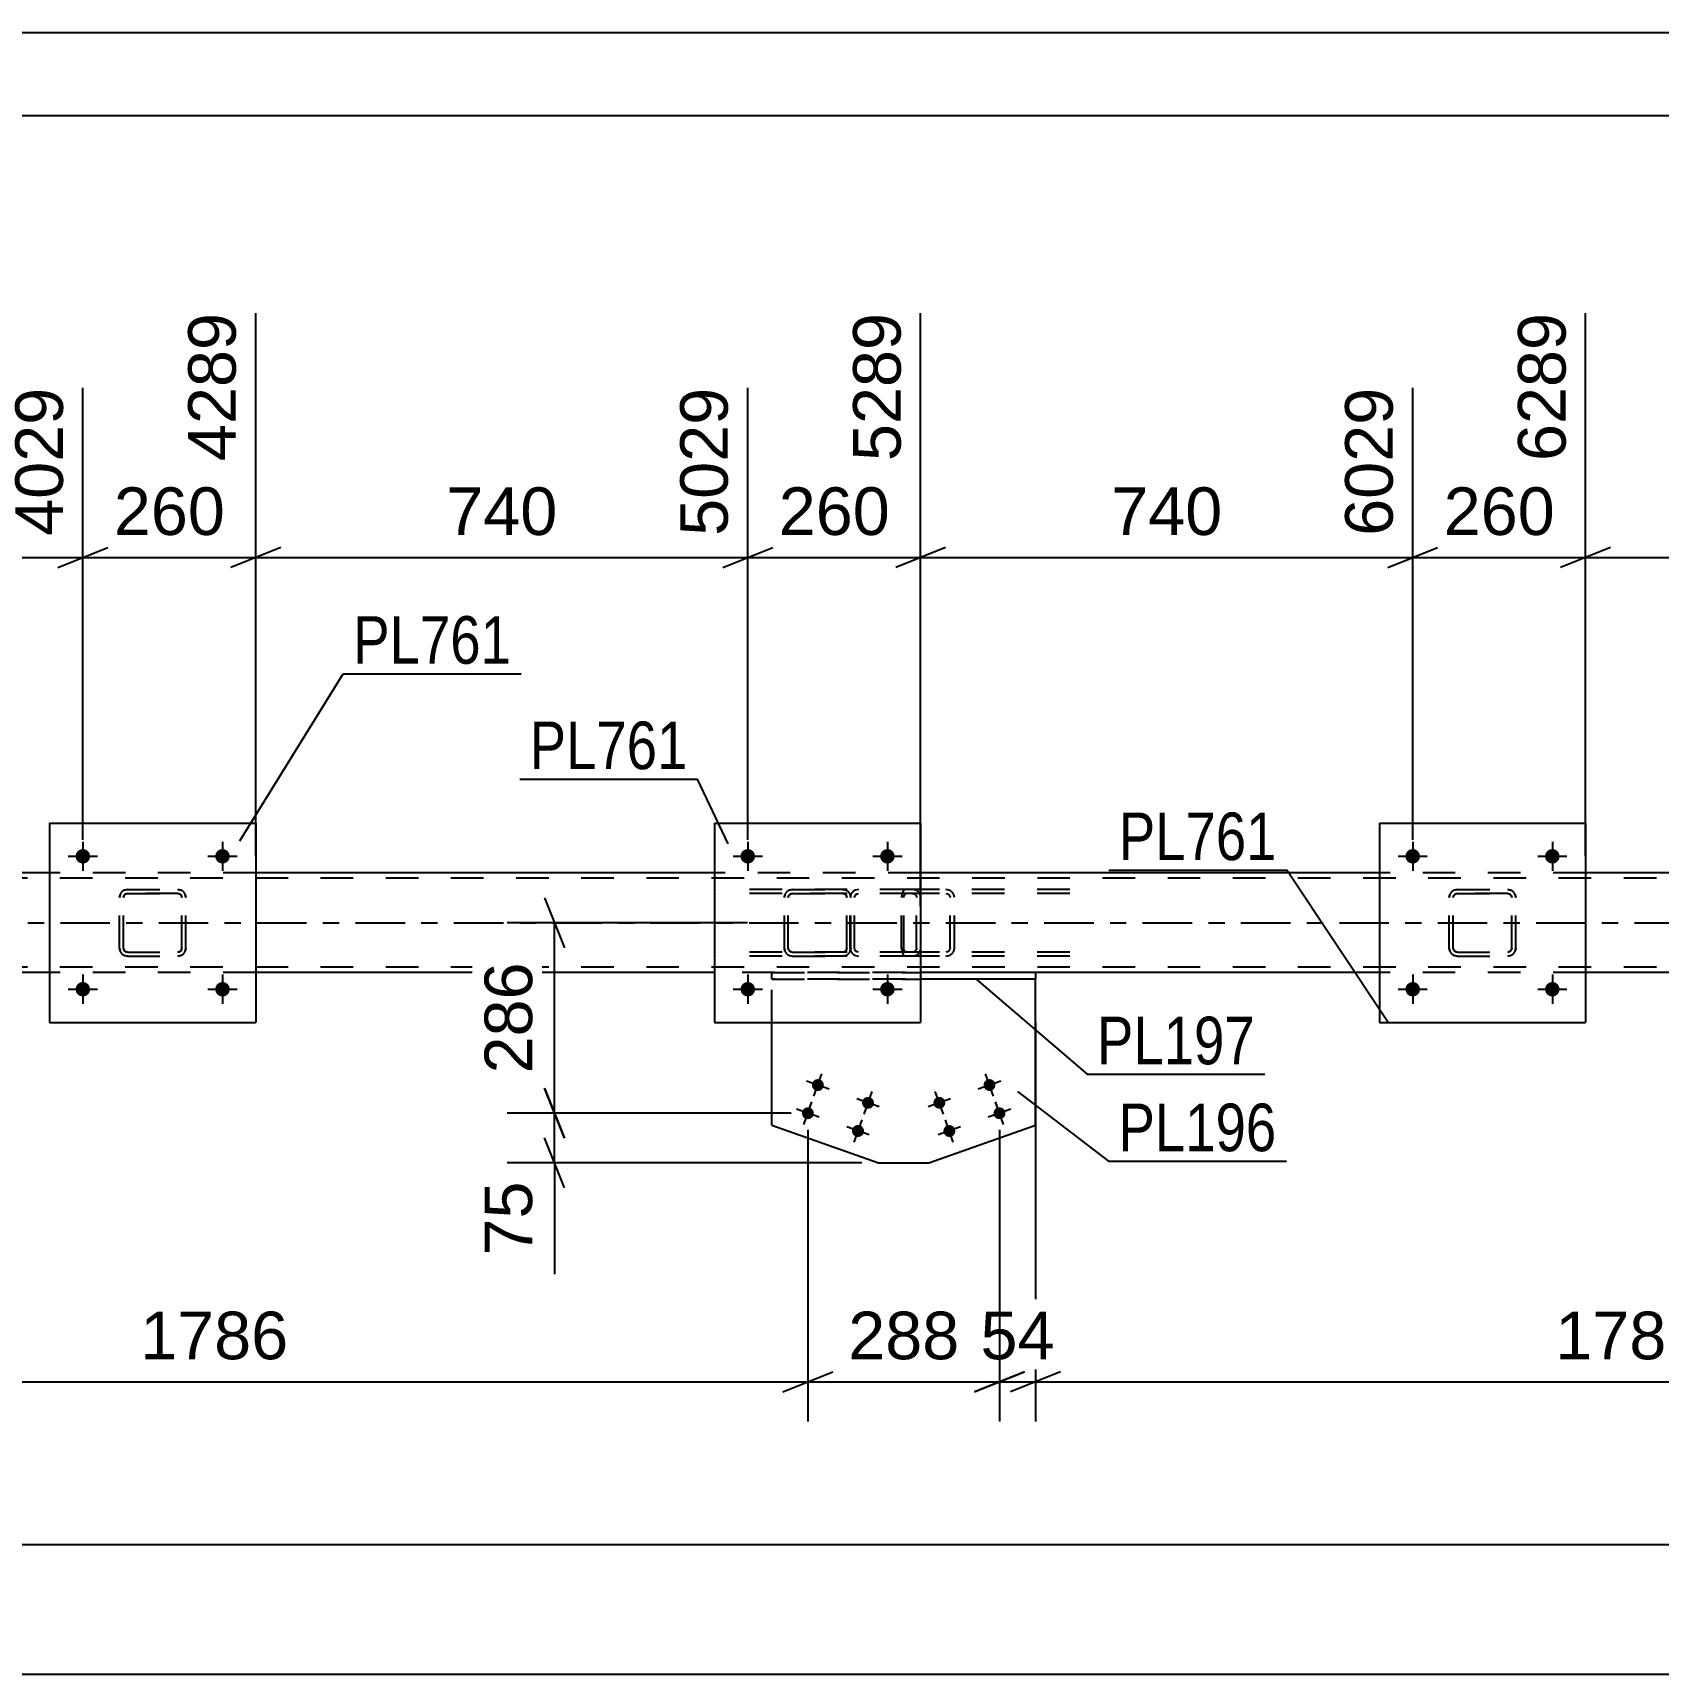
# Model space of a CAD drawing. Header units: millimetres. Extents: x -109 to 732, y -404 to 190.
# Drawn here: x 135 to 232.8, y 91.2 to 190 of the extents above; entities that cross this region are included whole.
import ezdxf

# ---------------------------------------------------------------- set-up
doc = ezdxf.new("R2010")
doc.units = ezdxf.units.MM
doc.linetypes.add('DXK_LINE_DOT2', pattern=[3.9198, 1.9599, -1.9599])
doc.linetypes.add('DXK_LINE_DOT3', pattern=[5.9187, 2.979, -0.9799, 0.9799, -0.9799])
doc.styles.add('Arial', font='ARIAL.TTF', dxfattribs={"height": 0.2})
doc.styles.add('Arial Narrow', font='ARIALN.TTF', dxfattribs={"height": 0.2})

# ---------------------------------------------------------------- blocks, each defined once
blk = doc.blocks.new('Unknown-717262461-1115')
at = {"color": 5, "linetype": 'Continuous'}
for p, q in [((731.85, 189.991), (-109.15, 189.991)), ((726.85, 184.991), (-104.15, 184.991))]:
    blk.add_line(p, q, dxfattribs=at)
blk = doc.blocks.new('Part-717262461-6872 - 6853')
at = {"color": 7, "linetype": 'DXK_LINE_DOT2'}
for p, q in [((187.344, 138.298), (187.285, 138.142)), ((187.431, 138.402), (187.344, 138.298)), ((187.534, 138.439), (187.431, 138.402)), ((197.382, 138.439), (187.534, 138.439)), ((188.432, 138.199), (188.432, 138.439)), ((190.134, 138.402), (189.941, 138.439)), ((187.285, 138.142), (187.265, 137.959)), ((187.265, 134.919), (187.265, 137.959)), ((187.399, 137.959), (187.41, 138.051)), ((187.399, 134.919), (187.399, 137.959)), ((187.41, 138.051), (187.439, 138.128)), ((187.439, 138.128), (187.482, 138.18)), ((187.482, 138.18), (187.534, 138.199)), ((197.382, 138.199), (187.534, 138.199)), ((189.941, 138.199), (190.037, 138.18)), ((190.037, 138.18), (190.119, 138.128)), ((190.119, 138.128), (190.174, 138.051)), ((190.174, 138.051), (190.193, 137.959)), ((190.193, 134.919), (190.193, 137.959)), ((190.444, 137.959), (190.406, 138.142)), ((190.444, 134.919), (190.444, 137.959)), ((187.265, 134.919), (187.285, 134.735)), ((187.285, 134.735), (187.344, 134.579)), ((187.344, 134.579), (187.431, 134.475)), ((187.41, 134.827), (187.399, 134.919)), ((187.439, 134.749), (187.41, 134.827)), ((187.431, 134.475), (187.534, 134.439)), ((187.482, 134.697), (187.439, 134.749)), ((187.534, 134.679), (187.482, 134.697)), ((197.382, 134.679), (187.534, 134.679)), ((197.382, 134.439), (187.534, 134.439)), ((188.432, 134.439), (188.432, 134.679)), ((190.037, 134.697), (189.941, 134.679)), ((189.941, 134.439), (190.134, 134.475)), ((190.119, 134.749), (190.037, 134.697)), ((190.174, 134.827), (190.119, 134.749)), ((190.193, 134.919), (190.174, 134.827)), ((190.406, 134.735), (190.444, 134.919))]:
    blk.add_line(p, q, dxfattribs=at)
for centre, start, end in [((189.956, 137.943), 23.89514, 68.84868), ((189.956, 134.934), 291.15132, 336.10486)]:
    blk.add_arc(centre, 0.492, start, end, dxfattribs=at)
blk = doc.blocks.new('Part-717262461-6878 - 6853')
at = {"color": 7, "linetype": 'DXK_LINE_DOT2'}
for p, q in [((187.921, 138.439), (176.145, 138.439)), ((184.686, 138.439), (184.49, 138.402)), ((188.116, 138.402), (187.921, 138.439)), ((187.921, 138.199), (176.145, 138.199)), ((184.214, 138.142), (184.175, 137.959)), ((184.175, 134.919), (184.175, 137.959)), ((184.43, 137.959), (184.45, 138.051)), ((184.43, 134.919), (184.43, 137.959)), ((184.45, 138.051), (184.505, 138.128)), ((184.505, 138.128), (184.588, 138.18)), ((184.588, 138.18), (184.686, 138.199)), ((187.921, 138.199), (188.018, 138.18)), ((188.018, 138.18), (188.101, 138.128)), ((188.101, 138.128), (188.157, 138.051)), ((188.157, 138.051), (188.176, 137.959)), ((188.176, 134.919), (188.176, 137.959)), ((188.432, 137.959), (188.393, 138.142)), ((188.432, 134.919), (188.432, 137.959)), ((187.921, 134.679), (176.145, 134.679)), ((187.921, 134.439), (176.145, 134.439)), ((184.175, 134.919), (184.214, 134.735)), ((184.45, 134.827), (184.43, 134.919)), ((184.505, 134.749), (184.45, 134.827)), ((184.49, 134.475), (184.686, 134.439)), ((184.588, 134.697), (184.505, 134.749)), ((184.686, 134.679), (184.588, 134.697)), ((188.018, 134.697), (187.921, 134.679)), ((187.921, 134.439), (188.116, 134.475)), ((188.101, 134.749), (188.018, 134.697)), ((188.157, 134.827), (188.101, 134.749)), ((188.176, 134.919), (188.157, 134.827)), ((188.393, 134.735), (188.432, 134.919))]:
    blk.add_line(p, q, dxfattribs=at)
for centre, start, end in [((184.666, 137.938), 110.75832, 155.68004), ((187.94, 137.938), 24.31996, 69.24168), ((184.666, 134.939), 204.31996, 249.24168), ((187.94, 134.939), 290.75832, 335.68004)]:
    blk.add_arc(centre, 0.496, start, end, dxfattribs=at)
blk = doc.blocks.new('Bolt-717262461-6884 - 6853')
at = {"linetype": 'Continuous'}
for points in [[(218.457, 132.438, -1), (217.577, 132.438, -1)], [(226.857, 132.438, -1), (225.977, 132.438, -1)]]:
    blk.add_hatch(color=1, dxfattribs=at).paths.add_polyline_path(points)
at = {"color": 1, "linetype": 'Continuous'}
for p, q in [((217.137, 132.438), (218.897, 132.438)), ((218.017, 133.318), (218.017, 131.558)), ((225.537, 132.438), (227.297, 132.438)), ((226.417, 133.318), (226.417, 131.558))]:
    blk.add_line(p, q, dxfattribs=at)
blk = doc.blocks.new('Part-717262461-6986 - 6853')
at = {"color": 2, "linetype": 'Continuous'}
for p, q in [((176.016, 142.438), (176.016, 130.438)), ((176.016, 142.438), (188.416, 142.438)), ((188.416, 142.438), (188.416, 130.438)), ((176.016, 130.438), (188.416, 130.438))]:
    blk.add_line(p, q, dxfattribs=at)
blk = doc.blocks.new('Part-717262461-6987 - 6853')
at = {"color": 7, "linetype": 'DXK_LINE_DOT2'}
for p, q in [((180.512, 138.402), (180.696, 138.439)), ((180.696, 138.438), (180.512, 138.401)), ((180.696, 138.438), (180.696, 138.439)), ((180.696, 138.439), (183.736, 138.439)), ((180.696, 138.438), (183.736, 138.438)), ((183.736, 138.438), (183.736, 138.439)), ((183.736, 138.439), (183.92, 138.402)), ((183.92, 138.401), (183.736, 138.438)), ((180.216, 137.959), (180.252, 138.142)), ((180.252, 138.141), (180.216, 137.958)), ((180.216, 134.918), (180.216, 137.959)), ((180.474, 138.051), (180.456, 137.959)), ((180.456, 137.958), (180.474, 138.05)), ((180.456, 134.918), (180.456, 137.959)), ((180.526, 138.128), (180.474, 138.051)), ((180.474, 138.05), (180.526, 138.127)), ((180.604, 138.18), (180.526, 138.128)), ((180.526, 138.127), (180.604, 138.179)), ((180.696, 138.199), (180.604, 138.18)), ((180.604, 138.179), (180.696, 138.198)), ((180.696, 138.198), (180.696, 138.199)), ((183.736, 138.199), (180.696, 138.199)), ((180.696, 138.198), (183.736, 138.198)), ((183.736, 138.198), (183.736, 138.199)), ((183.828, 138.18), (183.736, 138.199)), ((183.736, 138.198), (183.828, 138.179)), ((183.906, 138.128), (183.828, 138.18)), ((183.828, 138.179), (183.906, 138.127)), ((183.958, 138.051), (183.906, 138.128)), ((183.906, 138.127), (183.958, 138.05)), ((183.976, 137.959), (183.958, 138.051)), ((183.958, 138.05), (183.976, 137.958)), ((183.976, 134.918), (183.976, 137.959)), ((184.179, 138.142), (184.216, 137.959)), ((184.216, 137.958), (184.179, 138.141)), ((184.216, 134.918), (184.216, 137.959)), ((180.252, 134.735), (180.216, 134.919)), ((180.216, 134.918), (180.252, 134.734)), ((180.456, 134.919), (180.474, 134.827)), ((180.474, 134.826), (180.456, 134.918)), ((180.474, 134.827), (180.526, 134.749)), ((180.526, 134.748), (180.474, 134.826)), ((180.696, 134.439), (180.512, 134.475)), ((180.512, 134.474), (180.696, 134.438)), ((180.526, 134.749), (180.604, 134.697)), ((180.604, 134.696), (180.526, 134.748)), ((180.604, 134.697), (180.696, 134.679)), ((180.696, 134.678), (180.604, 134.696)), ((180.696, 134.678), (180.696, 134.679)), ((180.696, 134.679), (183.736, 134.679)), ((180.696, 134.678), (183.736, 134.678)), ((180.696, 134.438), (180.696, 134.439)), ((180.696, 134.439), (183.736, 134.439)), ((180.696, 134.438), (183.736, 134.438)), ((183.736, 134.679), (183.828, 134.697)), ((183.828, 134.696), (183.736, 134.678)), ((183.736, 134.678), (183.736, 134.679)), ((183.92, 134.475), (183.736, 134.439)), ((183.736, 134.438), (183.92, 134.474)), ((183.736, 134.438), (183.736, 134.439)), ((183.828, 134.697), (183.906, 134.749)), ((183.906, 134.748), (183.828, 134.696)), ((183.906, 134.749), (183.958, 134.827)), ((183.958, 134.826), (183.906, 134.748)), ((183.958, 134.827), (183.976, 134.919)), ((183.976, 134.918), (183.958, 134.826)), ((184.216, 134.919), (184.179, 134.735)), ((184.179, 134.734), (184.216, 134.918))]:
    blk.add_line(p, q, dxfattribs=at)
at = {"color": 7, "linetype": 'DXK_LINE_DOT3'}
blk.add_line((182.216, 136.437), (182.216, 136.439), dxfattribs=at)
at = {"color": 7, "linetype": 'DXK_LINE_DOT2'}
for centre, start, end in [((180.696, 137.959), 112.5, 157.5), ((180.696, 137.958), 112.5, 157.5), ((183.736, 137.959), 22.5, 67.5), ((183.736, 137.958), 22.5, 67.5), ((180.696, 134.919), 202.5, 247.5), ((180.696, 134.918), 202.5, 247.5), ((183.736, 134.919), 292.5, 337.5), ((183.736, 134.918), 292.5, 337.5)]:
    blk.add_arc(centre, 0.48, start, end, dxfattribs=at)
blk = doc.blocks.new('Part-717262461-7037 - 6853')
at = {"color": 2, "linetype": 'Continuous'}
for p, q in [((216.017, 142.438), (216.017, 130.438)), ((216.017, 142.438), (228.417, 142.438)), ((228.417, 142.438), (228.417, 130.438)), ((216.017, 130.438), (228.417, 130.438))]:
    blk.add_line(p, q, dxfattribs=at)
blk = doc.blocks.new('Bolt-717262461-7055 - 6853')
at = {"linetype": 'Continuous'}
for points in [[(218.457, 140.438, -1), (217.577, 140.438, -1)], [(226.857, 140.438, -1), (225.977, 140.438, -1)]]:
    blk.add_hatch(color=1, dxfattribs=at).paths.add_polyline_path(points)
at = {"color": 1, "linetype": 'Continuous'}
for p, q in [((218.017, 141.318), (218.017, 139.558)), ((226.417, 141.318), (226.417, 139.558)), ((217.137, 140.438), (218.897, 140.438)), ((225.537, 140.438), (227.297, 140.438))]:
    blk.add_line(p, q, dxfattribs=at)
blk = doc.blocks.new('Bolt-717262461-7056 - 6853')
at = {"linetype": 'Continuous'}
for points in [[(138.456, 132.438, -1), (137.576, 132.438, -1)], [(146.856, 132.438, -1), (145.976, 132.438, -1)]]:
    blk.add_hatch(color=1, dxfattribs=at).paths.add_polyline_path(points)
at = {"color": 1, "linetype": 'Continuous'}
for p, q in [((137.136, 132.438), (138.896, 132.438)), ((138.016, 133.318), (138.016, 131.558)), ((145.536, 132.438), (147.296, 132.438)), ((146.416, 133.318), (146.416, 131.558))]:
    blk.add_line(p, q, dxfattribs=at)
blk = doc.blocks.new('Bolt-717262461-7057 - 6853')
at = {"linetype": 'Continuous'}
for points in [[(138.456, 140.438, -1), (137.576, 140.438, -1)], [(146.856, 140.438, -1), (145.976, 140.438, -1)]]:
    blk.add_hatch(color=1, dxfattribs=at).paths.add_polyline_path(points)
at = {"color": 1, "linetype": 'Continuous'}
for p, q in [((138.016, 141.318), (138.016, 139.558)), ((146.416, 141.318), (146.416, 139.558)), ((137.136, 140.438), (138.896, 140.438)), ((145.536, 140.438), (147.296, 140.438))]:
    blk.add_line(p, q, dxfattribs=at)
blk = doc.blocks.new('Bolt-717262461-7072 - 6853')
at = {"linetype": 'Continuous'}
for points in [[(178.456, 140.438, -1), (177.576, 140.438, -1)], [(186.856, 140.438, -1), (185.976, 140.438, -1)]]:
    blk.add_hatch(color=1, dxfattribs=at).paths.add_polyline_path(points)
at = {"color": 1, "linetype": 'Continuous'}
for p, q in [((178.016, 141.318), (178.016, 139.558)), ((186.416, 141.318), (186.416, 139.558)), ((177.136, 140.438), (178.896, 140.438)), ((185.536, 140.438), (187.296, 140.438))]:
    blk.add_line(p, q, dxfattribs=at)
blk = doc.blocks.new('Part-717262461-7106 - 6853')
at = {"color": 2, "linetype": 'Continuous'}
for p, q in [((136.016, 139.439), (108.416, 139.439)), ((176.016, 139.439), (148.416, 139.439)), ((216.017, 139.439), (188.416, 139.439)), ((256.017, 139.439), (228.417, 139.439)), ((136.016, 133.439), (110.188, 133.439)), ((176.016, 133.439), (148.416, 133.439)), ((216.017, 133.439), (195.322, 133.439)), ((256.017, 133.439), (228.417, 133.439))]:
    blk.add_line(p, q, dxfattribs=at)
at = {"color": 7, "linetype": 'DXK_LINE_DOT2'}
for p, q in [((148.416, 139.439), (136.016, 139.439)), ((188.416, 139.439), (176.016, 139.439)), ((228.417, 139.439), (216.017, 139.439)), ((636.415, 139.119), (-23.143, 139.119)), ((636.415, 133.759), (-23.143, 133.759)), ((148.416, 133.439), (136.016, 133.439)), ((195.322, 133.439), (176.016, 133.439)), ((228.417, 133.439), (216.017, 133.439))]:
    blk.add_line(p, q, dxfattribs=at)
at = {"color": 7, "linetype": 'DXK_LINE_DOT3'}
blk.add_line((-23.143, 136.439), (636.415, 136.439), dxfattribs=at)
blk = doc.blocks.new('Part-717262461-7108 - 6853')
at = {"color": 7, "linetype": 'DXK_LINE_DOT2'}
for p, q in [((140.512, 138.402), (140.696, 138.439)), ((140.696, 138.438), (140.512, 138.401)), ((140.696, 138.438), (140.696, 138.439)), ((140.696, 138.439), (143.736, 138.439)), ((140.696, 138.438), (143.736, 138.438)), ((143.736, 138.438), (143.736, 138.439)), ((143.736, 138.439), (143.919, 138.402)), ((143.919, 138.401), (143.736, 138.438)), ((140.216, 137.959), (140.252, 138.142)), ((140.252, 138.141), (140.216, 137.958)), ((140.216, 134.918), (140.216, 137.959)), ((140.474, 138.051), (140.456, 137.959)), ((140.456, 137.958), (140.474, 138.05)), ((140.456, 134.918), (140.456, 137.959)), ((140.526, 138.128), (140.474, 138.051)), ((140.474, 138.05), (140.526, 138.127)), ((140.604, 138.18), (140.526, 138.128)), ((140.526, 138.127), (140.604, 138.179)), ((140.696, 138.199), (140.604, 138.18)), ((140.604, 138.179), (140.696, 138.198)), ((140.696, 138.198), (140.696, 138.199)), ((143.736, 138.199), (140.696, 138.199)), ((140.696, 138.198), (143.736, 138.198)), ((143.736, 138.198), (143.736, 138.199)), ((143.828, 138.18), (143.736, 138.199)), ((143.736, 138.198), (143.828, 138.179)), ((143.906, 138.128), (143.828, 138.18)), ((143.828, 138.179), (143.906, 138.127)), ((143.958, 138.051), (143.906, 138.128)), ((143.906, 138.127), (143.958, 138.05)), ((143.976, 137.959), (143.958, 138.051)), ((143.958, 138.05), (143.976, 137.958)), ((143.976, 134.918), (143.976, 137.959)), ((144.179, 138.142), (144.216, 137.959)), ((144.216, 137.958), (144.179, 138.141)), ((144.216, 134.918), (144.216, 137.959)), ((140.252, 134.735), (140.216, 134.919)), ((140.216, 134.918), (140.252, 134.734)), ((140.456, 134.919), (140.474, 134.827)), ((140.474, 134.826), (140.456, 134.918)), ((140.474, 134.827), (140.526, 134.749)), ((140.526, 134.748), (140.474, 134.826)), ((140.696, 134.439), (140.512, 134.475)), ((140.512, 134.474), (140.696, 134.438)), ((140.526, 134.749), (140.604, 134.697)), ((140.604, 134.696), (140.526, 134.748)), ((140.604, 134.697), (140.696, 134.679)), ((140.696, 134.678), (140.604, 134.696)), ((140.696, 134.678), (140.696, 134.679)), ((140.696, 134.679), (143.736, 134.679)), ((140.696, 134.678), (143.736, 134.678)), ((140.696, 134.438), (140.696, 134.439)), ((140.696, 134.439), (143.736, 134.439)), ((140.696, 134.438), (143.736, 134.438)), ((143.736, 134.679), (143.828, 134.697)), ((143.828, 134.696), (143.736, 134.678)), ((143.736, 134.678), (143.736, 134.679)), ((143.919, 134.475), (143.736, 134.439)), ((143.736, 134.438), (143.919, 134.474)), ((143.736, 134.438), (143.736, 134.439)), ((143.828, 134.697), (143.906, 134.749)), ((143.906, 134.748), (143.828, 134.696)), ((143.906, 134.749), (143.958, 134.827)), ((143.958, 134.826), (143.906, 134.748)), ((143.958, 134.827), (143.976, 134.919)), ((143.976, 134.918), (143.958, 134.826)), ((144.216, 134.919), (144.179, 134.735)), ((144.179, 134.734), (144.216, 134.918))]:
    blk.add_line(p, q, dxfattribs=at)
at = {"color": 7, "linetype": 'DXK_LINE_DOT3'}
blk.add_line((142.216, 136.437), (142.216, 136.439), dxfattribs=at)
at = {"color": 7, "linetype": 'DXK_LINE_DOT2'}
for centre, start, end in [((140.696, 137.959), 112.5, 157.5), ((140.696, 137.958), 112.5, 157.5), ((143.736, 137.959), 22.5, 67.5), ((143.736, 137.958), 22.5, 67.5), ((140.696, 134.919), 202.5, 247.5), ((140.696, 134.918), 202.5, 247.5), ((143.736, 134.919), 292.5, 337.5), ((143.736, 134.918), 292.5, 337.5)]:
    blk.add_arc(centre, 0.48, start, end, dxfattribs=at)
blk = doc.blocks.new('Part-717262461-7113 - 6853')
at = {"color": 2, "linetype": 'Continuous'}
for p, q in [((136.016, 142.438), (136.016, 130.438)), ((136.016, 142.438), (148.416, 142.438)), ((148.416, 142.438), (148.416, 130.438)), ((136.016, 130.438), (148.416, 130.438))]:
    blk.add_line(p, q, dxfattribs=at)
blk = doc.blocks.new('Bolt-717262461-7131 - 6853')
at = {"linetype": 'Continuous'}
for points in [[(178.456, 132.438, -1), (177.576, 132.438, -1)], [(186.856, 132.438, -1), (185.976, 132.438, -1)]]:
    blk.add_hatch(color=1, dxfattribs=at).paths.add_polyline_path(points)
at = {"color": 1, "linetype": 'Continuous'}
for p, q in [((177.136, 132.438), (178.896, 132.438)), ((178.016, 133.318), (178.016, 131.558)), ((185.536, 132.438), (187.296, 132.438)), ((186.416, 133.318), (186.416, 131.558))]:
    blk.add_line(p, q, dxfattribs=at)
blk = doc.blocks.new('Part-717262461-7138 - 6853')
at = {"color": 7, "linetype": 'DXK_LINE_DOT2'}
for p in [(195.322, 133.039), (179.468, 130.438)]:
    blk.add_line(p, (179.468, 133.039), dxfattribs=at)
at = {"color": 2, "linetype": 'Continuous'}
for p, q in [((195.322, 124.261), (195.322, 133.039)), ((179.468, 124.261), (179.468, 130.438)), ((179.468, 124.261), (185.877, 121.988)), ((188.913, 121.988), (195.322, 124.261)), ((185.877, 121.988), (188.913, 121.988))]:
    blk.add_line(p, q, dxfattribs=at)
blk = doc.blocks.new('Part-717262461-7143 - 6853')
at = {"color": 7, "linetype": 'DXK_LINE_DOT2'}
for p, q in [((179.468, 133.039), (179.468, 133.439)), ((179.468, 133.439), (188.416, 133.439)), ((179.468, 133.039), (188.416, 133.039))]:
    blk.add_line(p, q, dxfattribs=at)
at = {"color": 2, "linetype": 'Continuous'}
for p, q in [((195.322, 133.439), (188.416, 133.439)), ((195.322, 133.439), (195.322, 133.039)), ((195.322, 133.039), (188.416, 133.039))]:
    blk.add_line(p, q, dxfattribs=at)
blk = doc.blocks.new('Bolt-717262461-7144 - 6853')
at = {"linetype": 'Continuous'}
for points in [[(181.895, 126.796, -1), (182.573, 126.555, -1)], [(184.911, 125.726, -1), (185.589, 125.485, -1)], [(181.293, 125.099, -1), (181.972, 124.859, -1)], [(184.309, 124.03, -1), (184.987, 123.789, -1)]]:
    blk.add_hatch(color=1, dxfattribs=at).paths.add_polyline_path(points)
at = {"color": 1, "linetype": 'Continuous'}
for p, q in [((182.913, 126.435), (181.555, 126.916)), ((181.993, 125.997), (182.475, 127.354)), ((181.392, 124.3), (181.873, 125.658)), ((185.929, 125.365), (184.571, 125.846)), ((185.009, 124.927), (185.491, 126.284)), ((182.311, 124.738), (180.954, 125.22)), ((184.407, 123.231), (184.889, 124.588)), ((185.327, 123.669), (183.97, 124.15))]:
    blk.add_line(p, q, dxfattribs=at)
blk = doc.blocks.new('Bolt-717262461-7145 - 6853')
at = {"linetype": 'Continuous'}
for points in [[(192.217, 126.555, -1), (192.895, 126.796, -1)], [(189.201, 125.485, -1), (189.879, 125.726, -1)], [(192.818, 124.859, -1), (193.497, 125.099, -1)], [(189.802, 123.789, -1), (190.481, 124.03, -1)]]:
    blk.add_hatch(color=1, dxfattribs=at).paths.add_polyline_path(points)
at = {"color": 1, "linetype": 'Continuous'}
for p, q in [((193.234, 126.916), (191.877, 126.435)), ((192.797, 125.997), (192.315, 127.354)), ((190.219, 125.846), (188.861, 125.365)), ((189.781, 124.927), (189.299, 126.284)), ((193.398, 124.3), (192.917, 125.658)), ((190.382, 123.231), (189.901, 124.588)), ((193.836, 125.22), (192.479, 124.738)), ((190.82, 124.15), (189.463, 123.669))]:
    blk.add_line(p, q, dxfattribs=at)
blk = doc.blocks.new('Part-717262461-7244 - 6853')
at = {"color": 7, "linetype": 'DXK_LINE_DOT2'}
for p, q in [((220.513, 138.402), (220.697, 138.439)), ((220.697, 138.438), (220.513, 138.401)), ((220.697, 138.438), (220.697, 138.439)), ((220.697, 138.439), (223.737, 138.439)), ((220.697, 138.438), (223.737, 138.438)), ((223.737, 138.438), (223.737, 138.439)), ((223.737, 138.439), (223.921, 138.402)), ((223.921, 138.401), (223.737, 138.438)), ((220.217, 137.959), (220.254, 138.142)), ((220.254, 138.141), (220.217, 137.958)), ((220.217, 134.918), (220.217, 137.959)), ((220.475, 138.051), (220.457, 137.959)), ((220.457, 137.958), (220.475, 138.05)), ((220.457, 134.918), (220.457, 137.959)), ((220.527, 138.128), (220.475, 138.051)), ((220.475, 138.05), (220.527, 138.127)), ((220.605, 138.18), (220.527, 138.128)), ((220.527, 138.127), (220.605, 138.179)), ((220.697, 138.199), (220.605, 138.18)), ((220.605, 138.179), (220.697, 138.198)), ((220.697, 138.198), (220.697, 138.199)), ((223.737, 138.199), (220.697, 138.199)), ((220.697, 138.198), (223.737, 138.198)), ((223.737, 138.198), (223.737, 138.199)), ((223.829, 138.18), (223.737, 138.199)), ((223.737, 138.198), (223.829, 138.179)), ((223.907, 138.128), (223.829, 138.18)), ((223.829, 138.179), (223.907, 138.127)), ((223.959, 138.051), (223.907, 138.128)), ((223.907, 138.127), (223.959, 138.05)), ((223.977, 137.959), (223.959, 138.051)), ((223.959, 138.05), (223.977, 137.958)), ((223.977, 134.918), (223.977, 137.959)), ((224.18, 138.142), (224.217, 137.959)), ((224.217, 137.958), (224.18, 138.141)), ((224.217, 134.918), (224.217, 137.959)), ((220.254, 134.735), (220.217, 134.919)), ((220.217, 134.918), (220.254, 134.734)), ((220.457, 134.919), (220.475, 134.827)), ((220.475, 134.826), (220.457, 134.918)), ((220.475, 134.827), (220.527, 134.749)), ((220.527, 134.748), (220.475, 134.826)), ((220.697, 134.439), (220.513, 134.475)), ((220.513, 134.474), (220.697, 134.438)), ((220.527, 134.749), (220.605, 134.697)), ((220.605, 134.696), (220.527, 134.748)), ((220.605, 134.697), (220.697, 134.679)), ((220.697, 134.678), (220.605, 134.696)), ((220.697, 134.678), (220.697, 134.679)), ((220.697, 134.679), (223.737, 134.679)), ((220.697, 134.678), (223.737, 134.678)), ((220.697, 134.438), (220.697, 134.439)), ((220.697, 134.439), (223.737, 134.439)), ((220.697, 134.438), (223.737, 134.438)), ((223.737, 134.679), (223.829, 134.697)), ((223.829, 134.696), (223.737, 134.678)), ((223.737, 134.678), (223.737, 134.679)), ((223.921, 134.475), (223.737, 134.439)), ((223.737, 134.438), (223.921, 134.474)), ((223.737, 134.438), (223.737, 134.439)), ((223.829, 134.697), (223.907, 134.749)), ((223.907, 134.748), (223.829, 134.696)), ((223.907, 134.749), (223.959, 134.827)), ((223.959, 134.826), (223.907, 134.748)), ((223.959, 134.827), (223.977, 134.919)), ((223.977, 134.918), (223.959, 134.826)), ((224.217, 134.919), (224.18, 134.735)), ((224.18, 134.734), (224.217, 134.918))]:
    blk.add_line(p, q, dxfattribs=at)
at = {"color": 7, "linetype": 'DXK_LINE_DOT3'}
blk.add_line((222.217, 136.437), (222.217, 136.439), dxfattribs=at)
at = {"color": 7, "linetype": 'DXK_LINE_DOT2'}
for centre, start, end in [((220.697, 137.959), 112.5, 157.5), ((220.697, 137.958), 112.5, 157.5), ((223.737, 137.959), 22.5, 67.5), ((223.737, 137.958), 22.5, 67.5), ((220.697, 134.919), 202.5, 247.5), ((220.697, 134.918), 202.5, 247.5), ((223.737, 134.919), 292.5, 337.5), ((223.737, 134.918), 292.5, 337.5)]:
    blk.add_arc(centre, 0.48, start, end, dxfattribs=at)
blk = doc.blocks.new('StraightDimension-717262461-20246 - 6853')
at = {"color": 7, "linetype": 'Continuous'}
for p, q in [((148.416, 140.439), (148.416, 173.119)), ((178.016, 141.438), (178.016, 168.619)), ((149.916, 159.024), (146.916, 157.824)), ((176.516, 157.824), (179.516, 159.024)), ((148.416, 158.424), (178.016, 158.424))]:
    blk.add_line(p, q, dxfattribs=at)
at = {"color": 0}
blk.add_wipeout([(167.151, 159.174), (167.151, 163.374), (159.28, 163.374), (159.28, 159.174)], dxfattribs=at)
at = {"color": 3, "style": 'Arial'}
blk.add_text('740', height=2.8652, dxfattribs=at).set_placement((159.88, 159.774))
at = {"color": 0, "linetype": 'Continuous'}
blk.add_wipeout([(177.416, 169.219), (173.216, 169.219), (173.216, 159.124), (177.416, 159.124)], dxfattribs=at)
at = {"color": 3, "linetype": 'Continuous', "style": 'Arial'}
blk.add_text('5029', height=2.8652, rotation=90.00021, dxfattribs=at).set_placement((176.816, 159.724))
blk = doc.blocks.new('StraightDimension-717262461-20938 - 6853')
at = {"color": 7, "linetype": 'Continuous'}
for p, q in [((165.796, 137.938), (166.996, 134.938)), ((178.003, 136.438), (163.546, 136.438)), ((166.396, 124.979), (166.396, 136.438)), ((166.996, 123.479), (165.796, 126.479)), ((180.632, 124.979), (163.546, 124.979))]:
    blk.add_line(p, q, dxfattribs=at)
at = {"color": 0}
blk.add_wipeout([(165.646, 134.644), (161.446, 134.644), (161.446, 126.773), (165.646, 126.773)], dxfattribs=at)
at = {"color": 3, "style": 'Arial'}
blk.add_text('286', height=2.8652, rotation=90.00021, dxfattribs=at).set_placement((165.046, 127.373))
blk = doc.blocks.new('StraightDimension-717262461-8187 - 6853')
at = {"color": 7, "linetype": 'Continuous'}
for p, q in [((195.322, 130.438), (195.322, 106.423)), ((266.766, 123.979), (266.766, 106.423)), ((196.822, 109.423), (193.822, 108.223)), ((195.322, 108.823), (266.766, 108.823)), ((265.266, 108.223), (268.266, 109.423))]:
    blk.add_line(p, q, dxfattribs=at)
at = {"color": 0}
blk.add_wipeout([(236.092, 109.573), (236.092, 113.773), (225.997, 113.773), (225.997, 109.573)], dxfattribs=at)
at = {"color": 3, "style": 'Arial'}
blk.add_text('1786', height=2.8652, dxfattribs=at).set_placement((226.597, 110.173))
blk = doc.blocks.new('StraightDimension-717262461-20248 - 6853')
at = {"color": 7, "linetype": 'Continuous'}
for p, q in [((108.416, 140.439), (108.416, 173.119)), ((138.016, 141.438), (138.016, 168.619)), ((109.916, 159.024), (106.916, 157.824)), ((136.516, 157.824), (139.516, 159.024)), ((108.416, 158.424), (138.016, 158.424))]:
    blk.add_line(p, q, dxfattribs=at)
at = {"color": 0}
blk.add_wipeout([(127.151, 159.174), (127.151, 163.374), (119.281, 163.374), (119.281, 159.174)], dxfattribs=at)
at = {"color": 3, "style": 'Arial'}
blk.add_text('740', height=2.8652, dxfattribs=at).set_placement((119.881, 159.774))
at = {"color": 0, "linetype": 'Continuous'}
blk.add_wipeout([(137.416, 169.219), (133.216, 169.219), (133.216, 159.124), (137.416, 159.124)], dxfattribs=at)
at = {"color": 3, "linetype": 'Continuous', "style": 'Arial'}
blk.add_text('4029', height=2.8652, rotation=90.00021, dxfattribs=at).set_placement((136.816, 159.724))
blk = doc.blocks.new('StraightDimension-717262461-7280 - 6853')
at = {"color": 7, "linetype": 'Continuous'}
blk.add_line((-23.143, 99.023), (648.515, 99.023), dxfattribs=at)
blk = doc.blocks.new('StraightDimension-717262461-7927 - 6853')
at = {"color": 7, "linetype": 'Continuous'}
blk.add_line((-23.943, 91.224), (649.315, 91.224), dxfattribs=at)
blk = doc.blocks.new('StraightDimension-717262461-8178 - 6853')
at = {"color": 7, "linetype": 'Continuous'}
for p, q in [((195.322, 130.438), (195.322, 106.423)), ((193.158, 123.979), (193.158, 106.423)), ((191.658, 108.223), (194.658, 109.423)), ((193.158, 108.823), (195.322, 108.823)), ((196.822, 109.423), (193.822, 108.223))]:
    blk.add_line(p, q, dxfattribs=at)
at = {"color": 0}
blk.add_wipeout([(197.064, 109.573), (197.064, 113.773), (191.416, 113.773), (191.416, 109.573)], dxfattribs=at)
at = {"color": 3, "style": 'Arial'}
blk.add_text('54', height=2.8652, dxfattribs=at).set_placement((192.016, 110.173))
blk = doc.blocks.new('StraightDimension-717262461-8205 - 6853')
at = {"color": 7, "linetype": 'Continuous'}
for p, q in [((181.632, 123.979), (181.632, 106.423)), ((193.158, 123.979), (193.158, 106.423)), ((180.132, 108.223), (183.132, 109.423)), ((181.632, 108.823), (193.158, 108.823)), ((194.658, 109.423), (191.658, 108.223))]:
    blk.add_line(p, q, dxfattribs=at)
at = {"color": 0}
blk.add_wipeout([(191.33, 109.573), (191.33, 113.773), (183.46, 113.773), (183.46, 109.573)], dxfattribs=at)
at = {"color": 3, "style": 'Arial'}
blk.add_text('288', height=2.8652, dxfattribs=at).set_placement((184.06, 110.173))
blk = doc.blocks.new('StraightDimension-717262461-8241 - 6853')
at = {"color": 7, "linetype": 'Continuous'}
for p, q in [((110.188, 132.439), (110.188, 106.423)), ((181.632, 123.979), (181.632, 106.423)), ((111.688, 109.423), (108.688, 108.223)), ((110.188, 108.823), (181.632, 108.823)), ((180.132, 108.223), (183.132, 109.423))]:
    blk.add_line(p, q, dxfattribs=at)
at = {"color": 0}
blk.add_wipeout([(150.957, 109.573), (150.957, 113.773), (140.863, 113.773), (140.863, 109.573)], dxfattribs=at)
at = {"color": 3, "style": 'Arial'}
blk.add_text('1786', height=2.8652, dxfattribs=at).set_placement((141.463, 110.173))
blk = doc.blocks.new('StraightDimension-717262461-20242 - 6853')
at = {"color": 7, "linetype": 'Continuous'}
for p, q in [((228.417, 140.439), (228.417, 173.119)), ((258.017, 141.438), (258.017, 168.619)), ((229.917, 159.024), (226.917, 157.824)), ((256.517, 157.824), (259.517, 159.024)), ((228.417, 158.424), (258.017, 158.424))]:
    blk.add_line(p, q, dxfattribs=at)
at = {"color": 0}
blk.add_wipeout([(247.152, 159.174), (247.152, 163.374), (239.281, 163.374), (239.281, 159.174)], dxfattribs=at)
at = {"color": 3, "style": 'Arial'}
blk.add_text('740', height=2.8652, dxfattribs=at).set_placement((239.881, 159.774))
at = {"color": 0, "linetype": 'Continuous'}
blk.add_wipeout([(257.417, 169.219), (253.217, 169.219), (253.217, 159.124), (257.417, 159.124)], dxfattribs=at)
at = {"color": 3, "linetype": 'Continuous', "style": 'Arial'}
blk.add_text('7029', height=2.8652, rotation=90.00021, dxfattribs=at).set_placement((256.817, 159.724))
blk = doc.blocks.new('StraightDimension-717262461-20243 - 6853')
at = {"color": 7, "linetype": 'Continuous'}
for p, q in [((228.417, 140.439), (228.417, 173.119)), ((218.017, 141.438), (218.017, 168.619)), ((216.517, 157.824), (219.517, 159.024)), ((229.917, 159.024), (226.917, 157.824)), ((218.017, 158.424), (228.417, 158.424))]:
    blk.add_line(p, q, dxfattribs=at)
at = {"color": 0}
blk.add_wipeout([(227.152, 159.174), (227.152, 163.374), (219.282, 163.374), (219.282, 159.174)], dxfattribs=at)
at = {"color": 3, "style": 'Arial'}
blk.add_text('260', height=2.8652, dxfattribs=at).set_placement((219.882, 159.774))
at = {"color": 0, "linetype": 'Continuous'}
blk.add_wipeout([(227.817, 173.719), (223.617, 173.719), (223.617, 163.624), (227.817, 163.624)], dxfattribs=at)
at = {"color": 3, "linetype": 'Continuous', "style": 'Arial'}
blk.add_text('6289', height=2.8652, rotation=90.00021, dxfattribs=at).set_placement((227.217, 164.224))
blk = doc.blocks.new('StraightDimension-717262461-20244 - 6853')
at = {"color": 7, "linetype": 'Continuous'}
for p, q in [((188.416, 137.438), (188.416, 173.119)), ((218.017, 141.438), (218.017, 168.619)), ((189.916, 159.024), (186.916, 157.824)), ((216.517, 157.824), (219.517, 159.024)), ((188.416, 158.424), (218.017, 158.424))]:
    blk.add_line(p, q, dxfattribs=at)
at = {"color": 0}
blk.add_wipeout([(207.152, 159.174), (207.152, 163.374), (199.281, 163.374), (199.281, 159.174)], dxfattribs=at)
at = {"color": 3, "style": 'Arial'}
blk.add_text('740', height=2.8652, dxfattribs=at).set_placement((199.881, 159.774))
at = {"color": 0, "linetype": 'Continuous'}
blk.add_wipeout([(217.417, 169.219), (213.217, 169.219), (213.217, 159.124), (217.417, 159.124)], dxfattribs=at)
at = {"color": 3, "linetype": 'Continuous', "style": 'Arial'}
blk.add_text('6029', height=2.8652, rotation=90.00021, dxfattribs=at).set_placement((216.817, 159.724))
blk = doc.blocks.new('StraightDimension-717262461-20245 - 6853')
at = {"color": 7, "linetype": 'Continuous'}
for p, q in [((188.416, 137.438), (188.416, 173.119)), ((178.016, 141.438), (178.016, 168.619)), ((176.516, 157.824), (179.516, 159.024)), ((189.916, 159.024), (186.916, 157.824)), ((178.016, 158.424), (188.416, 158.424))]:
    blk.add_line(p, q, dxfattribs=at)
at = {"color": 0}
blk.add_wipeout([(187.151, 159.174), (187.151, 163.374), (179.28, 163.374), (179.28, 159.174)], dxfattribs=at)
at = {"color": 3, "style": 'Arial'}
blk.add_text('260', height=2.8652, dxfattribs=at).set_placement((179.88, 159.774))
at = {"color": 0, "linetype": 'Continuous'}
blk.add_wipeout([(187.816, 173.719), (183.616, 173.719), (183.616, 163.624), (187.816, 163.624)], dxfattribs=at)
at = {"color": 3, "linetype": 'Continuous', "style": 'Arial'}
blk.add_text('5289', height=2.8652, rotation=90.00021, dxfattribs=at).set_placement((187.216, 164.224))
blk = doc.blocks.new('StraightDimension-717262461-20247 - 6853')
at = {"color": 7, "linetype": 'Continuous'}
for p, q in [((148.416, 140.439), (148.416, 173.119)), ((138.016, 141.438), (138.016, 168.619)), ((136.516, 157.824), (139.516, 159.024)), ((149.916, 159.024), (146.916, 157.824)), ((138.016, 158.424), (148.416, 158.424))]:
    blk.add_line(p, q, dxfattribs=at)
at = {"color": 0}
blk.add_wipeout([(147.151, 159.174), (147.151, 163.374), (139.28, 163.374), (139.28, 159.174)], dxfattribs=at)
at = {"color": 3, "style": 'Arial'}
blk.add_text('260', height=2.8652, dxfattribs=at).set_placement((139.88, 159.774))
at = {"color": 0, "linetype": 'Continuous'}
blk.add_wipeout([(147.816, 173.719), (143.616, 173.719), (143.616, 163.624), (147.816, 163.624)], dxfattribs=at)
at = {"color": 3, "linetype": 'Continuous', "style": 'Arial'}
blk.add_text('4289', height=2.8652, rotation=90.00021, dxfattribs=at).set_placement((147.216, 164.224))
blk = doc.blocks.new('StraightDimension-717262461-20939 - 6853')
at = {"color": 7, "linetype": 'Continuous'}
for p, q in [((165.796, 126.479), (166.996, 123.479)), ((180.632, 124.979), (163.546, 124.979)), ((166.396, 121.988), (166.396, 124.979)), ((166.996, 120.488), (165.796, 123.488)), ((184.877, 121.988), (163.546, 121.988)), ((166.396, 121.988), (166.396, 115.291)), ((166.396, 121.988), (166.396, 115.291))]:
    blk.add_line(p, q, dxfattribs=at)
at = {"color": 0}
blk.add_wipeout([(165.646, 121.463), (161.446, 121.463), (161.446, 115.816), (165.646, 115.816)], dxfattribs=at)
at = {"color": 3, "style": 'Arial'}
blk.add_text('75', height=2.8652, rotation=90.00021, dxfattribs=at).set_placement((165.046, 116.416))
blk = doc.blocks.new('Mark-717262461-6982 - 6853')
at = {"color": 30, "linetype": 'Continuous'}
for p in [(164.297, 145.083), (176.827, 141.182)]:
    blk.add_line(p, (175.001, 145.083), dxfattribs=at)
at = {"color": 0}
blk.add_wipeout([(174.401, 145.683), (174.401, 148.683), (164.897, 148.683), (164.897, 145.683)], dxfattribs=at)
blk.add_wipeout([(174.401, 145.683), (174.401, 148.683), (164.897, 148.683), (164.897, 145.683)], dxfattribs=at)
at = {"color": 3, "style": 'Arial Narrow'}
blk.add_text('PL761', height=2.8633, dxfattribs=at).set_placement((164.897, 145.683))
blk = doc.blocks.new('Mark-717262461-7033 - 6853')
at = {"color": 30, "linetype": 'Continuous'}
for p in [(199.739, 139.608), (216.533, 130.438)]:
    blk.add_line(p, (210.443, 139.608), dxfattribs=at)
at = {"color": 0}
blk.add_wipeout([(209.843, 140.208), (209.843, 143.208), (200.339, 143.208), (200.339, 140.208)], dxfattribs=at)
blk.add_wipeout([(209.843, 140.208), (209.843, 143.208), (200.339, 143.208), (200.339, 140.208)], dxfattribs=at)
at = {"color": 3, "style": 'Arial Narrow'}
blk.add_text('PL761', height=2.8633, dxfattribs=at).set_placement((200.339, 140.208))
blk = doc.blocks.new('Mark-717262461-7109 - 6853')
at = {"color": 30, "linetype": 'Continuous'}
for p, q in [((147.468, 141.378), (153.684, 151.425)), ((153.684, 151.425), (164.388, 151.425))]:
    blk.add_line(p, q, dxfattribs=at)
at = {"color": 0}
blk.add_wipeout([(163.788, 152.025), (163.788, 155.025), (154.284, 155.025), (154.284, 152.025)], dxfattribs=at)
blk.add_wipeout([(163.788, 152.025), (163.788, 155.025), (154.284, 155.025), (154.284, 152.025)], dxfattribs=at)
at = {"color": 3, "style": 'Arial Narrow'}
blk.add_text('PL761', height=2.8633, dxfattribs=at).set_placement((154.284, 152.025))
blk = doc.blocks.new('Mark-717262461-7134 - 6853')
at = {"color": 30, "linetype": 'Continuous'}
for p, q in [((194.234, 126.283), (199.721, 122.093)), ((199.721, 122.093), (210.424, 122.093))]:
    blk.add_line(p, q, dxfattribs=at)
at = {"color": 0}
blk.add_wipeout([(209.824, 122.693), (209.824, 125.693), (200.321, 125.693), (200.321, 122.693)], dxfattribs=at)
blk.add_wipeout([(209.824, 122.693), (209.824, 125.693), (200.321, 125.693), (200.321, 122.693)], dxfattribs=at)
at = {"color": 3, "style": 'Arial Narrow'}
blk.add_text('PL196', height=2.8633, dxfattribs=at).set_placement((200.321, 122.693))
blk = doc.blocks.new('Mark-717262461-7139 - 6853')
at = {"color": 30, "linetype": 'Continuous'}
for p, q in [((191.759, 133.039), (198.426, 127.322)), ((198.426, 127.322), (209.13, 127.322))]:
    blk.add_line(p, q, dxfattribs=at)
at = {"color": 0}
blk.add_wipeout([(208.53, 127.922), (208.53, 130.922), (199.026, 130.922), (199.026, 127.922)], dxfattribs=at)
blk.add_wipeout([(208.53, 127.922), (208.53, 130.922), (199.026, 130.922), (199.026, 127.922)], dxfattribs=at)
at = {"color": 3, "style": 'Arial Narrow'}
blk.add_text('PL197', height=2.8633, dxfattribs=at).set_placement((199.026, 127.922))

msp = doc.modelspace()

# ---------------------------------------------------------------- block references
for name in ['Unknown-717262461-1115', 'Part-717262461-7113 - 6853', 'Part-717262461-6986 - 6853', 'Part-717262461-7037 - 6853', 'Bolt-717262461-7057 - 6853', 'Bolt-717262461-7072 - 6853', 'Bolt-717262461-7055 - 6853', 'Part-717262461-7106 - 6853', 'Part-717262461-7108 - 6853', 'Part-717262461-6878 - 6853', 'Part-717262461-6987 - 6853', 'Part-717262461-6872 - 6853', 'Part-717262461-7244 - 6853', 'Part-717262461-7143 - 6853', 'Bolt-717262461-7056 - 6853', 'Bolt-717262461-7131 - 6853', 'Part-717262461-7138 - 6853', 'Bolt-717262461-6884 - 6853', 'Bolt-717262461-7144 - 6853', 'Bolt-717262461-7145 - 6853']:
    msp.add_blockref(name, (0, 0))

# ---------------------------------------------------------------- next in the draw order: block references
for name in ['StraightDimension-717262461-20248 - 6853', 'StraightDimension-717262461-20246 - 6853', 'StraightDimension-717262461-20242 - 6853', 'StraightDimension-717262461-20938 - 6853', 'StraightDimension-717262461-8187 - 6853']:
    msp.add_blockref(name, (0, 0))

# ---------------------------------------------------------------- next in the draw order: block references
for name in ['StraightDimension-717262461-20247 - 6853', 'StraightDimension-717262461-20243 - 6853', 'StraightDimension-717262461-7280 - 6853']:
    msp.add_blockref(name, (0, 0))

# ---------------------------------------------------------------- next in the draw order: block references
for name in ['StraightDimension-717262461-20244 - 6853', 'StraightDimension-717262461-7927 - 6853']:
    msp.add_blockref(name, (0, 0))

# ---------------------------------------------------------------- next in the draw order: block references
for name in ['StraightDimension-717262461-20245 - 6853', 'Mark-717262461-7033 - 6853', 'StraightDimension-717262461-8178 - 6853']:
    msp.add_blockref(name, (0, 0))

# ---------------------------------------------------------------- next in the draw order: block references
for name in ['Mark-717262461-6982 - 6853', 'Mark-717262461-7139 - 6853', 'StraightDimension-717262461-8205 - 6853']:
    msp.add_blockref(name, (0, 0))

# ---------------------------------------------------------------- next in the draw order: block references
for name in ['Mark-717262461-7109 - 6853', 'StraightDimension-717262461-8241 - 6853', 'Mark-717262461-7134 - 6853']:
    msp.add_blockref(name, (0, 0))

# ---------------------------------------------------------------- next in the draw order: block references
msp.add_blockref('StraightDimension-717262461-20939 - 6853', (0, 0))

doc.saveas('drawing.dxf')
